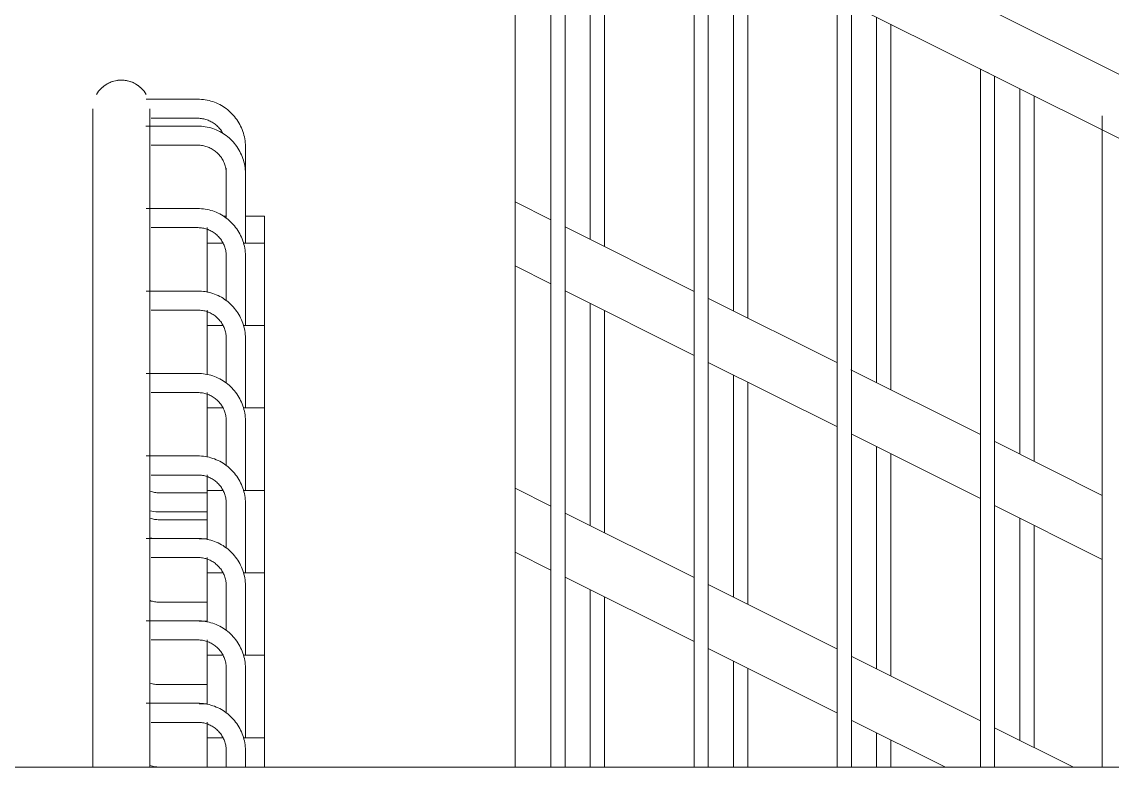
# Model space of a CAD drawing. Header units: millimetres. Extents: x -515342 to 330399, y -224905 to 507333.
# Drawn here: x 327284 to 328046, y 2427 to 2958 of the extents above; entities that cross this region are included whole.
import ezdxf

# ---------------------------------------------------------------- set-up
doc = ezdxf.new("R2010")
doc.units = ezdxf.units.MM
doc.layers.get('0').update_dxf_attribs({"lineweight": 0})
doc.layers.add('Ограждение', color=7, linetype='Continuous', lineweight=0)
doc.layers.add('Стены внутренние', color=7, linetype='Continuous', lineweight=0)

# ---------------------------------------------------------------- blocks, each defined once
blk = doc.blocks.new('Ограждение - АР_Ограждение_Балясина_D40 доп поручень 700-9726300-О_АР_Эскиз_Фасад 1-12 копия 1')
at = {"layer": 'Ограждение'}
for p, q in [((104047.17, 817.87), (104083.33, 817.87)), ((104083.33, 804.53), (104050.73, 804.53)), ((104103.33, 753.42), (104103.33, 784.53)), ((104116.67, 784.53), (104116.67, 736.2)), ((104090, 701.71), (104090, 736.2)), ((104101.36, 736.2), (104090, 736.2)), ((104130, 736.2), (104115.18, 736.2)), ((104130, 736.2), (104130, 678.6)), ((104090, 678.6), (104090, 689.37)), ((104056.67, 542.87), (104090, 542.87)), ((104051.36, 529.96), (104050.04, 530.2)), ((104090, 529.53), (104084.4, 529.53))]:
    blk.add_line(p, q, dxfattribs=at)
at = {"layer": 'Ограждение', "flags": 128}
for points in [[(104083.33, 817.87), (104084.67, 817.84), (104086, 817.76), (104087.32, 817.63), (104088.64, 817.44), (104089.96, 817.2), (104091.26, 816.91), (104092.55, 816.57), (104093.82, 816.17), (104095.08, 815.73), (104096.31, 815.24), (104097.53, 814.69), (104098.73, 814.1), (104099.9, 813.46), (104101.04, 812.78), (104102.15, 812.04), (104103.24, 811.27), (104104.29, 810.45), (104105.31, 809.59), (104106.3, 808.69), (104107.25, 807.76), (104108.15, 806.78), (104109.02, 805.77), (104109.85, 804.73), (104110.64, 803.65), (104111.38, 802.54), (104112.08, 801.41), (104112.73, 800.24), (104113.34, 799.06), (104113.89, 797.84), (104114.4, 796.61), (104114.86, 795.36), (104115.27, 794.09), (104115.62, 792.81), (104115.93, 791.51), (104116.18, 790.2), (104116.38, 788.88), (104116.53, 787.56), (104116.62, 786.23), (104116.66, 784.89), (104116.67, 784.53)], [(104103.33, 784.53), (104103.32, 785.33), (104103.27, 786.13), (104103.19, 786.93), (104103.08, 787.72), (104102.93, 788.51), (104102.76, 789.29), (104102.55, 790.06), (104102.32, 790.82), (104102.05, 791.58), (104101.75, 792.32), (104101.43, 793.05), (104101.07, 793.77), (104100.69, 794.47), (104100.28, 795.16), (104099.84, 795.83), (104099.38, 796.48), (104098.88, 797.11), (104098.37, 797.72), (104097.83, 798.31), (104097.27, 798.88), (104096.68, 799.43), (104096.08, 799.95), (104095.45, 800.45), (104094.8, 800.92), (104094.14, 801.36), (104093.46, 801.78), (104092.76, 802.17), (104092.05, 802.54), (104091.32, 802.87), (104090.58, 803.17), (104089.83, 803.45), (104089.07, 803.69), (104088.3, 803.91), (104087.52, 804.09), (104086.73, 804.24), (104085.94, 804.36), (104085.15, 804.45), (104084.35, 804.51), (104083.55, 804.53), (104083.33, 804.53)], [(104050.17, 543.95), (104050.93, 543.71), (104051.7, 543.49), (104052.48, 543.31), (104053.27, 543.16), (104054.06, 543.04), (104054.85, 542.95), (104055.65, 542.89), (104056.45, 542.87), (104056.67, 542.87)]]:
    blk.add_lwpolyline(points, dxfattribs=at)
blk = doc.blocks.new('Ограждение - АР_Ограждение_Балясина_D40 доп поручень 700-V141-О_АР_Эскиз_Фасад 1-12 копия 1')
at = {"layer": 'Ограждение'}
for p, q in [((104047.32, 760.27), (104083.33, 760.27)), ((104083.33, 746.93), (104050.73, 746.93)), ((104103.33, 695.82), (104103.33, 726.93)), ((104116.67, 726.93), (104116.67, 678.6)), ((104090, 644.11), (104090, 678.6)), ((104101.36, 678.6), (104090, 678.6)), ((104130, 678.6), (104115.18, 678.6)), ((104130, 678.6), (104130, 621)), ((104090, 621), (104090, 631.77)), ((104056.67, 485.27), (104090, 485.27)), ((104051.36, 472.36), (104050.04, 472.6)), ((104090, 471.93), (104084.4, 471.93))]:
    blk.add_line(p, q, dxfattribs=at)
at = {"layer": 'Ограждение', "flags": 128}
for points in [[(104083.33, 760.27), (104084.67, 760.24), (104086, 760.16), (104087.32, 760.03), (104088.64, 759.84), (104089.96, 759.6), (104091.26, 759.31), (104092.55, 758.97), (104093.82, 758.57), (104095.08, 758.13), (104096.31, 757.64), (104097.53, 757.09), (104098.73, 756.5), (104099.9, 755.86), (104101.04, 755.18), (104102.15, 754.44), (104103.24, 753.67), (104104.29, 752.85), (104105.31, 751.99), (104106.3, 751.09), (104107.25, 750.16), (104108.15, 749.18), (104109.02, 748.17), (104109.85, 747.13), (104110.64, 746.05), (104111.38, 744.94), (104112.08, 743.81), (104112.73, 742.64), (104113.34, 741.46), (104113.89, 740.24), (104114.4, 739.01), (104114.86, 737.76), (104115.27, 736.49), (104115.62, 735.21), (104115.93, 733.91), (104116.18, 732.6), (104116.38, 731.28), (104116.53, 729.96), (104116.62, 728.63), (104116.66, 727.29), (104116.67, 726.93)], [(104103.33, 726.93), (104103.32, 727.73), (104103.27, 728.53), (104103.19, 729.33), (104103.08, 730.12), (104102.93, 730.91), (104102.76, 731.69), (104102.55, 732.46), (104102.32, 733.22), (104102.05, 733.98), (104101.75, 734.72), (104101.43, 735.45), (104101.07, 736.17), (104100.69, 736.87), (104100.28, 737.56), (104099.84, 738.23), (104099.38, 738.88), (104098.88, 739.51), (104098.37, 740.12), (104097.83, 740.71), (104097.27, 741.28), (104096.68, 741.83), (104096.08, 742.35), (104095.45, 742.85), (104094.8, 743.32), (104094.14, 743.76), (104093.46, 744.18), (104092.76, 744.57), (104092.05, 744.94), (104091.32, 745.27), (104090.58, 745.57), (104089.83, 745.85), (104089.07, 746.09), (104088.3, 746.31), (104087.52, 746.49), (104086.73, 746.64), (104085.94, 746.76), (104085.15, 746.85), (104084.35, 746.91), (104083.55, 746.93), (104083.33, 746.93)], [(104050.17, 486.35), (104050.93, 486.11), (104051.7, 485.89), (104052.48, 485.71), (104053.27, 485.56), (104054.06, 485.44), (104054.85, 485.35), (104055.65, 485.29), (104056.45, 485.27), (104056.67, 485.27)]]:
    blk.add_lwpolyline(points, dxfattribs=at)
blk = doc.blocks.new('Ограждение - АР_Ограждение_Балясина_D40 доп поручень 700-V142-О_АР_Эскиз_Фасад 1-12 копия 1')
at = {"layer": 'Ограждение'}
for p, q in [((104047.32, 702.67), (104083.33, 702.67)), ((104083.33, 689.33), (104050.73, 689.33)), ((104103.33, 638.22), (104103.33, 669.33)), ((104116.67, 669.33), (104116.67, 621)), ((104090, 586.51), (104090, 621)), ((104101.36, 621), (104090, 621)), ((104130, 621), (104115.18, 621)), ((104130, 621), (104130, 563.4)), ((104090, 563.4), (104090, 574.14)), ((104056.67, 427.67), (104090, 427.67)), ((104051.36, 414.76), (104050.04, 415)), ((104090, 414.33), (104084.4, 414.33))]:
    blk.add_line(p, q, dxfattribs=at)
at = {"layer": 'Ограждение', "flags": 128}
for points in [[(104083.33, 702.67), (104084.67, 702.64), (104086, 702.56), (104087.32, 702.43), (104088.64, 702.24), (104089.96, 702), (104091.26, 701.71), (104092.55, 701.37), (104093.82, 700.97), (104095.08, 700.53), (104096.31, 700.04), (104097.53, 699.49), (104098.73, 698.9), (104099.9, 698.26), (104101.04, 697.58), (104102.15, 696.84), (104103.24, 696.07), (104104.29, 695.25), (104105.31, 694.39), (104106.3, 693.49), (104107.25, 692.56), (104108.15, 691.58), (104109.02, 690.57), (104109.85, 689.53), (104110.64, 688.45), (104111.38, 687.34), (104112.08, 686.21), (104112.73, 685.04), (104113.34, 683.86), (104113.89, 682.64), (104114.4, 681.41), (104114.86, 680.16), (104115.27, 678.89), (104115.62, 677.61), (104115.93, 676.31), (104116.18, 675), (104116.38, 673.68), (104116.53, 672.36), (104116.62, 671.03), (104116.66, 669.69), (104116.67, 669.33)], [(104103.33, 669.33), (104103.32, 670.13), (104103.27, 670.93), (104103.19, 671.73), (104103.08, 672.52), (104102.93, 673.31), (104102.76, 674.09), (104102.55, 674.86), (104102.32, 675.62), (104102.05, 676.38), (104101.75, 677.12), (104101.43, 677.85), (104101.07, 678.57), (104100.69, 679.27), (104100.28, 679.96), (104099.84, 680.63), (104099.38, 681.28), (104098.88, 681.91), (104098.37, 682.52), (104097.83, 683.11), (104097.27, 683.68), (104096.68, 684.23), (104096.08, 684.75), (104095.45, 685.25), (104094.8, 685.72), (104094.14, 686.16), (104093.46, 686.58), (104092.76, 686.97), (104092.05, 687.34), (104091.32, 687.67), (104090.58, 687.97), (104089.83, 688.25), (104089.07, 688.49), (104088.3, 688.71), (104087.52, 688.89), (104086.73, 689.04), (104085.94, 689.16), (104085.15, 689.25), (104084.35, 689.31), (104083.55, 689.33), (104083.33, 689.33)], [(104050.17, 428.75), (104050.93, 428.51), (104051.7, 428.29), (104052.48, 428.11), (104053.27, 427.96), (104054.06, 427.84), (104054.85, 427.75), (104055.65, 427.69), (104056.45, 427.67), (104056.67, 427.67)]]:
    blk.add_lwpolyline(points, dxfattribs=at)
blk = doc.blocks.new('Ограждение - АР_Ограждение_Балясина_D40 доп поручень 700-V143-О_АР_Эскиз_Фасад 1-12 копия 1')
at = {"layer": 'Ограждение'}
for p, q in [((104047.32, 645.07), (104083.33, 645.07)), ((104083.33, 631.73), (104050.73, 631.73)), ((104103.33, 580.62), (104103.33, 611.73)), ((104116.67, 611.73), (104116.67, 563.4)), ((104090, 528.91), (104090, 563.4)), ((104101.36, 563.4), (104090, 563.4)), ((104130, 563.4), (104115.18, 563.4)), ((104130, 563.4), (104130, 505.8)), ((104090, 505.8), (104090, 516.57)), ((104056.67, 370.07), (104090, 370.07))]:
    blk.add_line(p, q, dxfattribs=at)
at = {"layer": 'Ограждение', "flags": 128}
for points in [[(104083.33, 645.07), (104084.67, 645.04), (104086, 644.96), (104087.32, 644.83), (104088.64, 644.64), (104089.96, 644.4), (104091.26, 644.11), (104092.55, 643.77), (104093.82, 643.37), (104095.08, 642.93), (104096.31, 642.44), (104097.53, 641.89), (104098.73, 641.3), (104099.9, 640.66), (104101.04, 639.98), (104102.15, 639.24), (104103.24, 638.47), (104104.29, 637.65), (104105.31, 636.79), (104106.3, 635.89), (104107.25, 634.96), (104108.15, 633.98), (104109.02, 632.97), (104109.85, 631.93), (104110.64, 630.85), (104111.38, 629.74), (104112.08, 628.61), (104112.73, 627.44), (104113.34, 626.26), (104113.89, 625.04), (104114.4, 623.81), (104114.86, 622.56), (104115.27, 621.29), (104115.62, 620.01), (104115.93, 618.71), (104116.18, 617.4), (104116.38, 616.08), (104116.53, 614.76), (104116.62, 613.43), (104116.66, 612.09), (104116.67, 611.73)], [(104103.33, 611.73), (104103.32, 612.53), (104103.27, 613.33), (104103.19, 614.13), (104103.08, 614.92), (104102.93, 615.71), (104102.76, 616.49), (104102.55, 617.26), (104102.32, 618.02), (104102.05, 618.78), (104101.75, 619.52), (104101.43, 620.25), (104101.07, 620.97), (104100.69, 621.67), (104100.28, 622.36), (104099.84, 623.03), (104099.38, 623.68), (104098.88, 624.31), (104098.37, 624.92), (104097.83, 625.51), (104097.27, 626.08), (104096.68, 626.63), (104096.08, 627.15), (104095.45, 627.65), (104094.8, 628.12), (104094.14, 628.56), (104093.46, 628.98), (104092.76, 629.37), (104092.05, 629.74), (104091.32, 630.07), (104090.58, 630.37), (104089.83, 630.65), (104089.07, 630.89), (104088.3, 631.11), (104087.52, 631.29), (104086.73, 631.44), (104085.94, 631.56), (104085.15, 631.65), (104084.35, 631.71), (104083.55, 631.73), (104083.33, 631.73)], [(104050.17, 371.15), (104050.93, 370.91), (104051.7, 370.69), (104052.48, 370.51), (104053.27, 370.36), (104054.06, 370.24), (104054.85, 370.15), (104055.65, 370.09), (104056.45, 370.07), (104056.67, 370.07)]]:
    blk.add_lwpolyline(points, dxfattribs=at)
blk = doc.blocks.new('Ограждение - АР_Ограждение_Балясина_D40 доп поручень 700-V144-О_АР_Эскиз_Фасад 1-12 копия 1')
at = {"layer": 'Ограждение'}
for p, q in [((104047.32, 587.47), (104083.33, 587.47)), ((104083.33, 574.13), (104050.73, 574.13)), ((104103.33, 523.77), (104103.33, 554.13)), ((104116.67, 554.13), (104116.67, 505.8)), ((104090, 471.31), (104090, 505.8)), ((104101.36, 505.8), (104090, 505.8)), ((104130, 505.8), (104115.18, 505.8)), ((104130, 505.8), (104130, 448.21)), ((104090, 448.21), (104090, 458.97)), ((104056.67, 312.47), (104090, 312.47)), ((104090, 299.13), (104056.67, 299.13))]:
    blk.add_line(p, q, dxfattribs=at)
at = {"layer": 'Ограждение', "flags": 128}
for points in [[(104083.33, 587.47), (104084.67, 587.44), (104086, 587.36), (104087.32, 587.23), (104088.64, 587.04), (104089.96, 586.8), (104091.26, 586.51), (104092.55, 586.17), (104093.82, 585.77), (104095.08, 585.33), (104096.31, 584.84), (104097.53, 584.29), (104098.73, 583.7), (104099.9, 583.06), (104101.04, 582.38), (104102.15, 581.64), (104103.24, 580.87), (104104.29, 580.05), (104105.31, 579.19), (104106.3, 578.29), (104107.25, 577.36), (104108.15, 576.38), (104109.02, 575.37), (104109.85, 574.33), (104110.64, 573.25), (104111.38, 572.14), (104112.08, 571.01), (104112.73, 569.84), (104113.34, 568.66), (104113.89, 567.44), (104114.4, 566.21), (104114.86, 564.96), (104115.27, 563.69), (104115.62, 562.41), (104115.93, 561.11), (104116.18, 559.8), (104116.38, 558.48), (104116.53, 557.16), (104116.62, 555.83), (104116.66, 554.49), (104116.67, 554.13)], [(104103.33, 554.13), (104103.32, 554.93), (104103.27, 555.73), (104103.19, 556.53), (104103.08, 557.32), (104102.93, 558.11), (104102.76, 558.89), (104102.55, 559.66), (104102.32, 560.42), (104102.05, 561.18), (104101.75, 561.92), (104101.43, 562.65), (104101.07, 563.37), (104100.69, 564.07), (104100.28, 564.76), (104099.84, 565.43), (104099.38, 566.08), (104098.88, 566.71), (104098.37, 567.32), (104097.83, 567.91), (104097.27, 568.48), (104096.68, 569.03), (104096.08, 569.55), (104095.45, 570.05), (104094.8, 570.52), (104094.14, 570.96), (104093.46, 571.38), (104092.76, 571.77), (104092.05, 572.14), (104091.32, 572.47), (104090.58, 572.77), (104089.83, 573.05), (104089.07, 573.29), (104088.3, 573.51), (104087.52, 573.69), (104086.73, 573.84), (104085.94, 573.96), (104085.15, 574.05), (104084.35, 574.11), (104083.55, 574.13), (104083.33, 574.13)], [(104050.17, 313.55), (104050.93, 313.31), (104051.7, 313.09), (104052.48, 312.91), (104053.27, 312.76), (104054.06, 312.64), (104054.85, 312.55), (104055.65, 312.49), (104056.45, 312.47), (104056.67, 312.47)], [(104056.67, 299.13), (104055.33, 299.16), (104054, 299.24), (104052.68, 299.37), (104051.36, 299.56), (104050.04, 299.8)]]:
    blk.add_lwpolyline(points, dxfattribs=at)
blk = doc.blocks.new('Ограждение - АР_Ограждение_Балясина_D40 доп поручень 700-V145-О_АР_Эскиз_Фасад 1-12 копия 1')
at = {"layer": 'Ограждение'}
for p, q in [((104047.32, 529.87), (104083.33, 529.87)), ((104083.33, 516.53), (104050.73, 516.53)), ((104103.33, 465.42), (104103.33, 496.53)), ((104116.67, 496.53), (104116.67, 448.21)), ((104090, 413.71), (104090, 448.2)), ((104101.36, 448.2), (104090, 448.2)), ((104130, 448.2), (104115.18, 448.2)), ((104130, 448.2), (104130, 390.6)), ((104090, 390.6), (104090, 401.37)), ((104056.67, 254.87), (104090, 254.87)), ((104090, 241.53), (104056.67, 241.53))]:
    blk.add_line(p, q, dxfattribs=at)
at = {"layer": 'Ограждение', "flags": 128}
for points in [[(104083.33, 529.87), (104084.67, 529.84), (104086, 529.76), (104087.32, 529.63), (104088.64, 529.44), (104089.96, 529.2), (104091.26, 528.91), (104092.55, 528.57), (104093.82, 528.17), (104095.08, 527.73), (104096.31, 527.24), (104097.53, 526.69), (104098.73, 526.1), (104099.9, 525.46), (104101.04, 524.78), (104102.15, 524.04), (104103.24, 523.27), (104104.29, 522.45), (104105.31, 521.59), (104106.3, 520.69), (104107.25, 519.76), (104108.15, 518.78), (104109.02, 517.77), (104109.85, 516.73), (104110.64, 515.65), (104111.38, 514.54), (104112.08, 513.41), (104112.73, 512.24), (104113.34, 511.06), (104113.89, 509.84), (104114.4, 508.61), (104114.86, 507.36), (104115.27, 506.09), (104115.62, 504.81), (104115.93, 503.51), (104116.18, 502.2), (104116.38, 500.88), (104116.53, 499.56), (104116.62, 498.23), (104116.66, 496.89), (104116.67, 496.53)], [(104103.33, 496.53), (104103.32, 497.33), (104103.27, 498.13), (104103.19, 498.93), (104103.08, 499.72), (104102.93, 500.51), (104102.76, 501.29), (104102.55, 502.06), (104102.32, 502.82), (104102.05, 503.58), (104101.75, 504.32), (104101.43, 505.05), (104101.07, 505.77), (104100.69, 506.47), (104100.28, 507.16), (104099.84, 507.83), (104099.38, 508.48), (104098.88, 509.11), (104098.37, 509.72), (104097.83, 510.31), (104097.27, 510.88), (104096.68, 511.43), (104096.08, 511.95), (104095.45, 512.45), (104094.8, 512.92), (104094.14, 513.36), (104093.46, 513.78), (104092.76, 514.17), (104092.05, 514.54), (104091.32, 514.87), (104090.58, 515.17), (104089.83, 515.45), (104089.07, 515.69), (104088.3, 515.91), (104087.52, 516.09), (104086.73, 516.24), (104085.94, 516.36), (104085.15, 516.45), (104084.35, 516.51), (104083.55, 516.53), (104083.33, 516.53)], [(104050.17, 255.95), (104050.93, 255.71), (104051.7, 255.49), (104052.48, 255.31), (104053.27, 255.16), (104054.06, 255.04), (104054.85, 254.95), (104055.65, 254.89), (104056.45, 254.87), (104056.67, 254.87)], [(104056.67, 241.53), (104055.33, 241.56), (104054, 241.64), (104052.68, 241.77), (104051.36, 241.96), (104050.04, 242.2)]]:
    blk.add_lwpolyline(points, dxfattribs=at)
blk = doc.blocks.new('Ограждение - АР_Ограждение_Балясина_D40 доп поручень 700-V146-О_АР_Эскиз_Фасад 1-12 копия 1')
at = {"layer": 'Ограждение'}
for p, q in [((104047.32, 472.27), (104083.33, 472.27)), ((104083.33, 458.93), (104050.73, 458.93)), ((104103.33, 407.82), (104103.33, 438.93)), ((104116.67, 438.93), (104116.67, 390.6)), ((104090, 370), (104090, 390.6)), ((104101.36, 390.6), (104090, 390.6)), ((104130, 390.6), (104115.18, 390.6)), ((104130, 390.6), (104130, 370)), ((104056.67, 197.27), (104090, 197.27)), ((104090, 183.93), (104056.67, 183.93))]:
    blk.add_line(p, q, dxfattribs=at)
at = {"layer": 'Ограждение', "flags": 128}
for points in [[(104083.33, 472.27), (104084.67, 472.24), (104086, 472.16), (104087.32, 472.03), (104088.64, 471.84), (104089.96, 471.6), (104091.26, 471.31), (104092.55, 470.97), (104093.82, 470.57), (104095.08, 470.13), (104096.31, 469.64), (104097.53, 469.09), (104098.73, 468.5), (104099.9, 467.86), (104101.04, 467.18), (104102.15, 466.44), (104103.24, 465.67), (104104.29, 464.85), (104105.31, 463.99), (104106.3, 463.09), (104107.25, 462.16), (104108.15, 461.18), (104109.02, 460.17), (104109.85, 459.13), (104110.64, 458.05), (104111.38, 456.94), (104112.08, 455.81), (104112.73, 454.64), (104113.34, 453.46), (104113.89, 452.24), (104114.4, 451.01), (104114.86, 449.76), (104115.27, 448.49), (104115.62, 447.21), (104115.93, 445.91), (104116.18, 444.6), (104116.38, 443.28), (104116.53, 441.96), (104116.62, 440.63), (104116.66, 439.29), (104116.67, 438.93)], [(104103.33, 438.93), (104103.32, 439.73), (104103.27, 440.53), (104103.19, 441.33), (104103.08, 442.12), (104102.93, 442.91), (104102.76, 443.69), (104102.55, 444.46), (104102.32, 445.22), (104102.05, 445.98), (104101.75, 446.72), (104101.43, 447.45), (104101.07, 448.17), (104100.69, 448.87), (104100.28, 449.56), (104099.84, 450.23), (104099.38, 450.88), (104098.88, 451.51), (104098.37, 452.12), (104097.83, 452.71), (104097.27, 453.28), (104096.68, 453.83), (104096.08, 454.35), (104095.45, 454.85), (104094.8, 455.32), (104094.14, 455.76), (104093.46, 456.18), (104092.76, 456.57), (104092.05, 456.94), (104091.32, 457.27), (104090.58, 457.57), (104089.83, 457.85), (104089.07, 458.09), (104088.3, 458.31), (104087.52, 458.49), (104086.73, 458.64), (104085.94, 458.76), (104085.15, 458.85), (104084.35, 458.91), (104083.55, 458.93), (104083.33, 458.93)], [(104050.17, 198.35), (104050.93, 198.11), (104051.7, 197.89), (104052.48, 197.71), (104053.27, 197.56), (104054.06, 197.44), (104054.85, 197.35), (104055.65, 197.29), (104056.45, 197.27), (104056.67, 197.27)], [(104056.67, 183.93), (104055.33, 183.96), (104054, 184.04), (104052.68, 184.17), (104051.36, 184.36), (104050.04, 184.6)]]:
    blk.add_lwpolyline(points, dxfattribs=at)
blk = doc.blocks.new('Ограждение - АР_Ограждение_Балясина_D40 доп поручень 700-V147-О_АР_Эскиз_Фасад 1-12 копия 1')
at = {"layer": 'Ограждение'}
for p, q in [((104047.32, 414.67), (104083.33, 414.67)), ((104083.33, 401.33), (104050.73, 401.33)), ((104103.33, 370), (104103.33, 381.33)), ((104116.67, 381.33), (104116.67, 370))]:
    blk.add_line(p, q, dxfattribs=at)
at = {"layer": 'Ограждение', "flags": 128}
for points in [[(104083.33, 414.67), (104084.67, 414.64), (104086, 414.56), (104087.32, 414.43), (104088.64, 414.24), (104089.96, 414), (104091.26, 413.71), (104092.55, 413.37), (104093.82, 412.97), (104095.08, 412.53), (104096.31, 412.04), (104097.53, 411.49), (104098.73, 410.9), (104099.9, 410.26), (104101.04, 409.58), (104102.15, 408.84), (104103.24, 408.07), (104104.29, 407.25), (104105.31, 406.39), (104106.3, 405.49), (104107.25, 404.56), (104108.15, 403.58), (104109.02, 402.57), (104109.85, 401.53), (104110.64, 400.45), (104111.38, 399.34), (104112.08, 398.21), (104112.73, 397.04), (104113.34, 395.86), (104113.89, 394.64), (104114.4, 393.41), (104114.86, 392.16), (104115.27, 390.89), (104115.62, 389.61), (104115.93, 388.31), (104116.18, 387), (104116.38, 385.68), (104116.53, 384.36), (104116.62, 383.03), (104116.66, 381.69), (104116.67, 381.33)], [(104103.33, 381.33), (104103.32, 382.13), (104103.27, 382.93), (104103.19, 383.73), (104103.08, 384.52), (104102.93, 385.31), (104102.76, 386.09), (104102.55, 386.86), (104102.32, 387.62), (104102.05, 388.38), (104101.75, 389.12), (104101.43, 389.85), (104101.07, 390.57), (104100.69, 391.27), (104100.28, 391.96), (104099.84, 392.63), (104099.38, 393.28), (104098.88, 393.91), (104098.37, 394.52), (104097.83, 395.11), (104097.27, 395.68), (104096.68, 396.23), (104096.08, 396.75), (104095.45, 397.25), (104094.8, 397.72), (104094.14, 398.16), (104093.46, 398.58), (104092.76, 398.97), (104092.05, 399.34), (104091.32, 399.67), (104090.58, 399.97), (104089.83, 400.25), (104089.07, 400.49), (104088.3, 400.71), (104087.52, 400.89), (104086.73, 401.04), (104085.94, 401.16), (104085.15, 401.25), (104084.35, 401.31), (104083.55, 401.33), (104083.33, 401.33)]]:
    blk.add_lwpolyline(points, dxfattribs=at)
blk = doc.blocks.new('Ограждение - АР_Ограждение_Балясина_D40 доп поручень 700-V158-О_АР_Эскиз_Фасад 1-12 копия 1')
at = {"layer": 'Ограждение'}
for p, q in [((104047.3, 836.67), (104083.33, 836.67)), ((104083.33, 823.33), (104050.73, 823.33)), ((104116.67, 803.33), (104116.67, 784.53)), ((104103.33, 784.53), (104103.33, 788.53)), ((104103.51, 755), (104101.14, 755)), ((104130, 755), (104116.49, 755)), ((104130, 755), (104130, 736.2)), ((104090, 736.2), (104090, 746.97)), ((104056.67, 561.67), (104090, 561.67)), ((104090, 548.33), (104056.67, 548.33))]:
    blk.add_line(p, q, dxfattribs=at)
at = {"layer": 'Ограждение', "flags": 128}
for points in [[(104083.33, 836.67), (104084.67, 836.64), (104086, 836.56), (104087.32, 836.43), (104088.64, 836.24), (104089.96, 836), (104091.26, 835.71), (104092.55, 835.37), (104093.82, 834.97), (104095.08, 834.53), (104096.31, 834.04), (104097.53, 833.49), (104098.73, 832.9), (104099.9, 832.26), (104101.04, 831.58), (104102.15, 830.84), (104103.24, 830.07), (104104.29, 829.25), (104105.31, 828.39), (104106.3, 827.49), (104107.25, 826.56), (104108.15, 825.58), (104109.02, 824.57), (104109.85, 823.53), (104110.64, 822.45), (104111.38, 821.34), (104112.08, 820.21), (104112.73, 819.04), (104113.34, 817.86), (104113.89, 816.64), (104114.4, 815.41), (104114.86, 814.16), (104115.27, 812.89), (104115.62, 811.61), (104115.93, 810.31), (104116.18, 809), (104116.38, 807.68), (104116.53, 806.36), (104116.62, 805.03), (104116.66, 803.69), (104116.67, 803.33)], [(104100.69, 813.27), (104100.28, 813.96), (104099.84, 814.63), (104099.38, 815.28), (104098.88, 815.91), (104098.37, 816.52), (104097.83, 817.11), (104097.27, 817.68), (104096.68, 818.23), (104096.08, 818.75), (104095.45, 819.25), (104094.8, 819.72), (104094.14, 820.16), (104093.46, 820.58), (104092.76, 820.97), (104092.05, 821.34), (104091.32, 821.67), (104090.58, 821.97), (104089.83, 822.25), (104089.07, 822.49), (104088.3, 822.71), (104087.52, 822.89), (104086.73, 823.04), (104085.94, 823.16), (104085.15, 823.25), (104084.35, 823.31), (104083.55, 823.33), (104083.33, 823.33)], [(104050.17, 562.75), (104050.93, 562.51), (104051.7, 562.29), (104052.48, 562.11), (104053.27, 561.96), (104054.06, 561.84), (104054.85, 561.75), (104055.65, 561.69), (104056.45, 561.67), (104056.67, 561.67)], [(104056.67, 548.33), (104055.33, 548.36), (104054, 548.44), (104052.68, 548.57), (104051.36, 548.76), (104050.04, 549)]]:
    blk.add_lwpolyline(points, dxfattribs=at)
blk = doc.blocks.new('Ограждение - Ограждение-9721694-О_АР_Эскиз_Фасад 1-12 копия 1')
for name in ['Ограждение - АР_Ограждение_Балясина_D40 доп поручень 700-V158-О_АР_Эскиз_Фасад 1-12 копия 1', 'Ограждение - АР_Ограждение_Балясина_D40 доп поручень 700-9726300-О_АР_Эскиз_Фасад 1-12 копия 1', 'Ограждение - АР_Ограждение_Балясина_D40 доп поручень 700-V141-О_АР_Эскиз_Фасад 1-12 копия 1', 'Ограждение - АР_Ограждение_Балясина_D40 доп поручень 700-V142-О_АР_Эскиз_Фасад 1-12 копия 1', 'Ограждение - АР_Ограждение_Балясина_D40 доп поручень 700-V143-О_АР_Эскиз_Фасад 1-12 копия 1', 'Ограждение - АР_Ограждение_Балясина_D40 доп поручень 700-V144-О_АР_Эскиз_Фасад 1-12 копия 1', 'Ограждение - АР_Ограждение_Балясина_D40 доп поручень 700-V145-О_АР_Эскиз_Фасад 1-12 копия 1', 'Ограждение - АР_Ограждение_Балясина_D40 доп поручень 700-V146-О_АР_Эскиз_Фасад 1-12 копия 1', 'Ограждение - АР_Ограждение_Балясина_D40 доп поручень 700-V147-О_АР_Эскиз_Фасад 1-12 копия 1']:
    blk.add_blockref(name, (0, 0))
blk = doc.blocks.new('Тип верхнего поручня - Верхний поручень_Внутренний_-9721743-О_АР_Эскиз_Фасад 1-12 копия 1')
at = {"layer": 'Ограждение'}
for p, q in [((104010, 829.9), (104010, 370)), ((104050, 370), (104050, 829.9)), ((104345, 330), (104345, 170)), ((104385, 170), (104385, 330))]:
    blk.add_line(p, q, dxfattribs=at)
at = {"layer": 'Ограждение', "flags": 128}
blk.add_lwpolyline([(104010, 830), (104010, 829.98), (104010, 829.9)], dxfattribs=at)
blk = doc.blocks.new('Тип верхнего поручня - Верхний поручень_Внутренний_-9721785-О_АР_Эскиз_Фасад 1-12 копия 1')
at = {"layer": 'Ограждение'}
blk.add_line((105255, 370), (103140, 370), dxfattribs=at)
blk = doc.blocks.new('Ограждение - АР_Ограждение_Ограничение_D40-V214-О_АР_Эскиз_Фасад 1-12 копия 1')
at = {"layer": 'Ограждение', "flags": 128}
for points in [[(104018.71, 846.51), (104018.06, 846.04), (104017.42, 845.55), (104016.81, 845.04)], [(104023.71, 848.98), (104022.95, 848.72), (104022.21, 848.42), (104021.48, 848.1), (104020.76, 847.74)], [(104030, 850), (104029.2, 849.98), (104028.4, 849.94), (104027.61, 849.86), (104026.81, 849.74), (104026.03, 849.6)], [(104034.4, 849.51), (104033.61, 849.67), (104032.82, 849.8), (104032.03, 849.9), (104031.23, 849.96), (104030.43, 850), (104030, 850)], [(104038.91, 847.91), (104038.18, 848.25), (104037.45, 848.56), (104036.7, 848.84), (104035.94, 849.1)], [(104042.91, 845.28), (104042.29, 845.78), (104041.65, 846.26)]]:
    blk.add_lwpolyline(points, dxfattribs=at)
blk = doc.blocks.new('Ограждение - АР_Ограждение_Балясина_10-10261098-О_АР_Эскиз_Фасад 1-12 копия 1')
at = {"layer": 'Ограждение'}
for p, q in [((104330, 1032.04), (104330, 370)), ((104340, 370), (104340, 1020.5))]:
    blk.add_line(p, q, dxfattribs=at)
blk = doc.blocks.new('Ограждение - АР_Ограждение_Балясина_10-10261096-О_АР_Эскиз_Фасад 1-12 копия 1')
at = {"layer": 'Ограждение'}
for p, q in [((104430, 957.78), (104430, 370)), ((104440, 370), (104440, 952.78))]:
    blk.add_line(p, q, dxfattribs=at)
blk = doc.blocks.new('Ограждение - АР_Ограждение_Балясина_10-V216-О_АР_Эскиз_Фасад 1-12 копия 1')
at = {"layer": 'Ограждение'}
for p, q in [((104530, 907.78), (104530, 370)), ((104540, 370), (104540, 902.78))]:
    blk.add_line(p, q, dxfattribs=at)
blk = doc.blocks.new('Ограждение - АР_Ограждение_Балясина_10-V217-О_АР_Эскиз_Фасад 1-12 копия 1')
at = {"layer": 'Ограждение'}
for p, q in [((104630, 857.78), (104630, 370)), ((104640, 370), (104640, 852.78))]:
    blk.add_line(p, q, dxfattribs=at)
at = {"layer": 'Ограждение', "flags": 128}
for points in [[(104635, 855.28), (104632.83, 856.36), (104631.09, 857.23), (104630.13, 857.72), (104630, 857.78)], [(104640, 852.78), (104639.87, 852.84), (104638.91, 853.32), (104637.17, 854.19), (104635, 855.28)]]:
    blk.add_lwpolyline(points, dxfattribs=at)
blk = doc.blocks.new('Ограждение - АР_Ограждение_Балясина_D40 доп поручень 700_900-10028975-О_АР_Эскиз_Фасад 1-12 копия 1')
at = {"layer": 'Ограждение'}
blk.add_line((104715, 825), (104715, 370), dxfattribs=at)
blk = doc.blocks.new('Ограждение - Ограждение-9728431-О_АР_Эскиз_Фасад 1-12 копия 1')
for name in ['Ограждение - АР_Ограждение_Балясина_10-10261098-О_АР_Эскиз_Фасад 1-12 копия 1', 'Ограждение - АР_Ограждение_Балясина_10-10261096-О_АР_Эскиз_Фасад 1-12 копия 1', 'Ограждение - АР_Ограждение_Балясина_10-V216-О_АР_Эскиз_Фасад 1-12 копия 1', 'Ограждение - АР_Ограждение_Балясина_10-V217-О_АР_Эскиз_Фасад 1-12 копия 1', 'Ограждение - АР_Ограждение_Балясина_D40 доп поручень 700_900-10028975-О_АР_Эскиз_Фасад 1-12 копия 1']:
    blk.add_blockref(name, (0, 0))
blk = doc.blocks.new('Тип верхнего поручня - Верхний поручень_Внутренний_-9728835-О_АР_Эскиз_Фасад 1-12 копия 1')
at = {"layer": 'Ограждение'}
for p, q in [((105313.89, 560.56), (104400.68, 1017.16)), ((104382.79, 981.38), (105296, 524.78))]:
    blk.add_line(p, q, dxfattribs=at)
blk = doc.blocks.new('Тип перил - АР_Ограждение_Ограничение_D40-V242-О_АР_Эскиз_Фасад 1-12 копия 1')
at = {"layer": 'Ограждение', "flags": 128}
for points in [[(104018.71, 846.51), (104018.06, 846.04), (104017.42, 845.55), (104016.81, 845.04)], [(104023.71, 848.98), (104022.95, 848.72), (104022.21, 848.42), (104021.48, 848.1), (104020.76, 847.74)], [(104030, 850), (104029.2, 849.98), (104028.4, 849.94), (104027.61, 849.86), (104026.81, 849.74), (104026.03, 849.6)], [(104034.4, 849.51), (104033.61, 849.67), (104032.82, 849.8), (104032.03, 849.9), (104031.23, 849.96), (104030.43, 850), (104030, 850)], [(104038.91, 847.91), (104038.18, 848.25), (104037.45, 848.56), (104036.7, 848.84), (104035.94, 849.1)], [(104042.91, 845.28), (104042.29, 845.78), (104041.65, 846.26)]]:
    blk.add_lwpolyline(points, dxfattribs=at)
blk = doc.blocks.new('Тип перил - Перила_Внутренний_-9728852-О_АР_Эскиз_Фасад 1-12 копия 1')
at = {"layer": 'Ограждение'}
for p, q in [((104330.04, 752.48), (104305, 765)), ((104430.13, 702.44), (104339.96, 747.52)), ((104305, 720.28), (104330.04, 707.76)), ((104339.96, 702.8), (104430.13, 657.72)), ((104530.13, 652.44), (104439.65, 697.67)), ((104439.87, 652.84), (104530.13, 607.72)), ((104630.13, 602.44), (104539.65, 647.67)), ((104539.87, 602.84), (104630.13, 557.72)), ((104715.14, 559.93), (104639.65, 597.67)), ((104639.87, 552.84), (104715.16, 515.2))]:
    blk.add_line(p, q, dxfattribs=at)
blk.add_arc((104030, 830), 20, 30, 150, dxfattribs=at)
blk = doc.blocks.new('Тип перил - Перила_Внутренний_-9728893-О_АР_Эскиз_Фасад 1-12 копия 1')
at = {"layer": 'Ограждение'}
for p, q in [((104330.06, 552.47), (104305, 565)), ((104430.13, 502.44), (104339.94, 547.53)), ((104305, 520.28), (104330.06, 507.75)), ((104339.94, 502.81), (104430.13, 457.72)), ((104530.13, 452.44), (104439.87, 497.56)), ((104439.87, 452.84), (104530.13, 407.72)), ((104630.13, 402.44), (104539.87, 447.56)), ((104539.87, 402.84), (104605.56, 370)), ((104695, 370), (104639.87, 397.56))]:
    blk.add_line(p, q, dxfattribs=at)
blk = doc.blocks.new('Ограждение - АР_Ограждение_Балясина_10-V254-О_АР_Эскиз_Фасад 1-12 копия 1')
at = {"layer": 'Ограждение'}
for p, q in [((104357.5, 738.75), (104357.5, 994.03)), ((104367.5, 989.03), (104367.5, 733.75)), ((104357.5, 538.75), (104357.5, 694.03)), ((104367.5, 689.03), (104367.5, 533.75)), ((104357.5, 370), (104357.5, 494.03)), ((104367.5, 489.03), (104367.5, 370))]:
    blk.add_line(p, q, dxfattribs=at)
at = {"layer": 'Ограждение', "flags": 128}
for points in [[(104357.5, 994.03), (104357.63, 993.97), (104358.59, 993.48), (104360.33, 992.61), (104362.5, 991.53)], [(104362.5, 991.53), (104364.67, 990.44), (104366.41, 989.57), (104367.37, 989.09), (104367.5, 989.03)]]:
    blk.add_lwpolyline(points, dxfattribs=at)
blk = doc.blocks.new('Ограждение - АР_Ограждение_Балясина_10-V255-О_АР_Эскиз_Фасад 1-12 копия 1')
at = {"layer": 'Ограждение'}
for p, q in [((104457.5, 688.75), (104457.5, 944.03)), ((104467.5, 939.03), (104467.5, 683.75)), ((104457.5, 488.75), (104457.5, 644.03)), ((104467.5, 639.03), (104467.5, 483.75)), ((104457.5, 370), (104457.5, 444.03)), ((104467.5, 439.03), (104467.5, 370))]:
    blk.add_line(p, q, dxfattribs=at)
blk = doc.blocks.new('Ограждение - АР_Ограждение_Балясина_10-V256-О_АР_Эскиз_Фасад 1-12 копия 1')
at = {"layer": 'Ограждение'}
for p, q in [((104557.5, 638.75), (104557.5, 894.03)), ((104567.5, 889.03), (104567.5, 633.75)), ((104557.5, 438.75), (104557.5, 594.03)), ((104567.5, 589.03), (104567.5, 433.75)), ((104557.5, 370), (104557.5, 394.03)), ((104567.5, 389.03), (104567.5, 370))]:
    blk.add_line(p, q, dxfattribs=at)
blk = doc.blocks.new('Ограждение - АР_Ограждение_Балясина_10-V257-О_АР_Эскиз_Фасад 1-12 копия 1')
at = {"layer": 'Ограждение'}
for p, q in [((104657.5, 588.75), (104657.5, 844.03)), ((104667.5, 839.03), (104667.5, 583.75)), ((104657.5, 388.75), (104657.5, 544.03)), ((104667.5, 539.03), (104667.5, 383.75))]:
    blk.add_line(p, q, dxfattribs=at)
blk = doc.blocks.new('Ограждение - Ограждение-9728925-О_АР_Эскиз_Фасад 1-12 копия 1')
for name in ['Ограждение - АР_Ограждение_Балясина_10-V254-О_АР_Эскиз_Фасад 1-12 копия 1', 'Ограждение - АР_Ограждение_Балясина_10-V255-О_АР_Эскиз_Фасад 1-12 копия 1', 'Ограждение - АР_Ограждение_Балясина_10-V256-О_АР_Эскиз_Фасад 1-12 копия 1', 'Ограждение - АР_Ограждение_Балясина_10-V257-О_АР_Эскиз_Фасад 1-12 копия 1']:
    blk.add_blockref(name, (0, 0))
blk = doc.blocks.new('СД_Люблино_Фасады_rvt-1-О_АР_Эскиз_Фасад 1-12 копия 1')
at = {"layer": 'Стены внутренние'}
blk.add_line((104305, 2600), (104305, 370), dxfattribs=at)
at = {"layer": 'Ограждение', "lineweight": 9}
for name in ['Тип верхнего поручня - Верхний поручень_Внутренний_-9728835-О_АР_Эскиз_Фасад 1-12 копия 1', 'Ограждение - Ограждение-9728925-О_АР_Эскиз_Фасад 1-12 копия 1', 'Ограждение - Ограждение-9728431-О_АР_Эскиз_Фасад 1-12 копия 1', 'Тип перил - Перила_Внутренний_-9728852-О_АР_Эскиз_Фасад 1-12 копия 1', 'Ограждение - АР_Ограждение_Ограничение_D40-V214-О_АР_Эскиз_Фасад 1-12 копия 1', 'Тип перил - АР_Ограждение_Ограничение_D40-V242-О_АР_Эскиз_Фасад 1-12 копия 1', 'Ограждение - Ограждение-9721694-О_АР_Эскиз_Фасад 1-12 копия 1', 'Тип верхнего поручня - Верхний поручень_Внутренний_-9721785-О_АР_Эскиз_Фасад 1-12 копия 1', 'Тип верхнего поручня - Верхний поручень_Внутренний_-9721743-О_АР_Эскиз_Фасад 1-12 копия 1', 'Тип перил - Перила_Внутренний_-9728893-О_АР_Эскиз_Фасад 1-12 копия 1']:
    blk.add_blockref(name, (0, 0), dxfattribs=at)

msp = doc.modelspace()

# ---------------------------------------------------------------- block references
msp.add_blockref('СД_Люблино_Фасады_rvt-1-О_АР_Эскиз_Фасад 1-12 копия 1', (223323.3997, 2067.7355))

doc.saveas('drawing.dxf')
